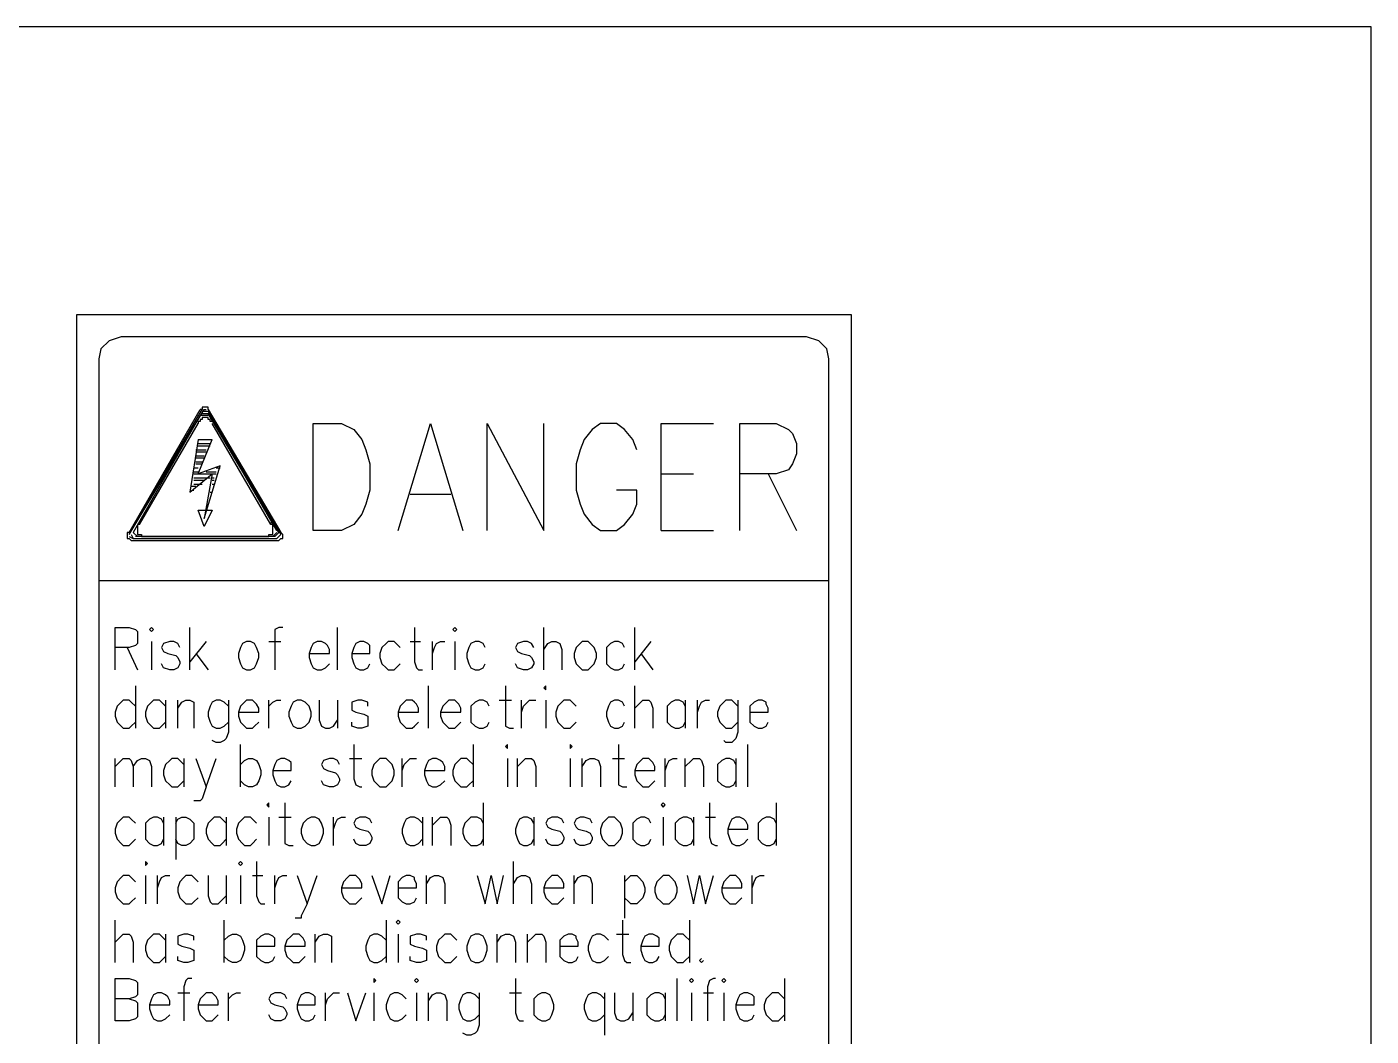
# Model space of a CAD drawing. Header units: millimetres. Extents: x 112 to 1408, y 148 to 1021.
# Drawn here: x 588.8 to 649.5, y 321.4 to 367 of the extents above; entities that cross this region are included whole.
import ezdxf

# ---------------------------------------------------------------- set-up
doc = ezdxf.new("R2010")
doc.units = ezdxf.units.MM
doc.layers.get('0').update_dxf_attribs({"color": 5, "lineweight": 30})

msp = doc.modelspace()

# ---------------------------------------------------------------- linework, layer by layer
for p, q in [((649.521, 366.999), (232.521, 366.999)), ((649.521, 234.499), (649.521, 366.999)), ((591.021, 353.999), (626.021, 353.999)), ((591.021, 278.999), (591.021, 353.999)), ((626.021, 353.999), (626.021, 278.999))]:
    msp.add_line(p, q)
for points in [[(591.021, 353.999), (626.021, 353.999)], [(591.021, 278.999), (591.021, 353.999)], [(626.021, 353.999), (626.021, 278.999)], [(593.032, 352.996), (592.484, 352.813), (592.117, 352.449), (592.026, 351.992)], [(624.01, 352.996), (593.032, 352.996)], [(625.015, 351.992), (624.924, 352.449), (624.559, 352.813), (624.01, 352.996)], [(592.026, 351.992), (592.026, 281.008)], [(625.015, 281.008), (625.015, 351.992)], [(593.398, 344.055), (596.778, 349.712)], [(593.398, 344.055), (596.687, 349.712)], [(593.398, 344.146), (596.596, 349.712)], [(596.596, 349.438), (593.58, 344.146)], [(597.144, 349.164), (597.053, 349.164), (597.053, 349.255), (596.961, 349.255), (596.961, 349.347), (596.87, 349.347), (596.778, 349.347), (596.687, 349.347), (596.687, 349.255), (596.596, 349.255), (596.596, 349.164), (596.504, 349.164), (596.504, 349.073)], [(596.687, 349.803), (596.687, 349.712), (596.596, 349.712)], [(596.961, 349.438), (596.596, 349.438)], [(596.961, 349.712), (596.961, 349.803), (596.87, 349.803), (596.778, 349.803), (596.687, 349.803)], [(596.961, 349.62), (596.687, 349.62)], [(596.687, 349.529), (596.961, 349.529)], [(596.778, 349.712), (596.87, 349.712)], [(596.961, 349.712), (600.251, 344.146)], [(596.961, 349.62), (600.251, 344.055)], [(600.159, 344.146), (596.961, 349.529)], [(600.068, 344.238), (597.053, 349.438)], [(593.855, 344.511), (596.504, 349.073)], [(599.794, 344.511), (597.144, 349.073)], [(601.713, 344.238), (601.713, 349.073), (602.992, 349.073), (603.54, 348.799), (603.906, 348.343), (604.088, 347.887), (604.271, 347.248), (604.271, 346.062), (604.088, 345.424), (603.906, 344.967), (603.54, 344.511), (602.992, 344.238), (601.713, 344.238), (601.713, 344.238)], [(605.55, 344.238), (607.012, 349.073), (608.476, 344.238)], [(609.572, 344.238), (609.572, 349.073), (612.13, 344.238), (612.13, 349.073)], [(616.334, 347.887), (616.151, 348.343), (615.785, 348.799), (615.42, 349.073), (614.689, 349.073), (614.323, 348.799), (613.958, 348.343), (613.775, 347.887), (613.592, 347.248), (613.592, 346.062), (613.775, 345.424), (613.958, 344.967), (614.323, 344.511), (614.689, 344.238), (615.42, 344.238), (615.785, 344.511), (616.151, 344.967), (616.334, 345.424), (616.334, 346.062), (615.42, 346.062)], [(617.43, 344.238), (617.43, 349.073), (619.806, 349.073)], [(620.994, 344.238), (620.994, 349.073), (622.64, 349.073), (623.188, 348.799), (623.371, 348.617), (623.553, 348.161), (623.553, 347.704), (623.371, 347.248), (623.188, 346.975), (622.64, 346.792), (620.994, 346.792)], [(596.504, 348.343), (596.139, 345.971), (597.144, 346.792), (596.778, 344.785), (597.509, 347.157), (596.504, 346.792), (597.144, 348.343)], [(596.504, 348.343), (597.144, 348.343)], [(596.504, 348.161), (597.053, 348.161)], [(596.413, 347.887), (596.87, 347.887)], [(596.413, 347.796), (596.87, 347.796)], [(596.413, 347.613), (596.778, 347.613)], [(596.413, 347.522), (596.778, 347.522)], [(596.504, 348.069), (597.053, 348.069)], [(596.322, 347.066), (596.504, 347.066)], [(596.322, 346.883), (596.504, 346.883)], [(596.413, 347.339), (596.687, 347.339)], [(596.413, 347.248), (596.687, 347.248)], [(596.87, 346.883), (597.327, 346.883)], [(597.327, 347.066), (597.509, 347.066)], [(596.322, 346.792), (597.327, 346.792)], [(596.322, 346.61), (597.053, 346.61)], [(596.322, 346.518), (596.778, 346.518)], [(596.322, 346.336), (596.687, 346.336)], [(597.144, 346.61), (597.235, 346.61)], [(597.144, 346.518), (597.235, 346.518)], [(597.144, 346.336), (597.235, 346.336)], [(617.43, 346.792), (618.892, 346.792)], [(622.274, 346.792), (623.553, 344.238)], [(596.23, 346.245), (596.413, 346.245)], [(596.23, 346.062), (596.322, 346.062)], [(597.053, 345.971), (597.144, 345.971)], [(606.098, 345.88), (607.927, 345.88)], [(596.778, 344.42), (596.504, 345.15), (597.144, 345.15), (596.778, 344.42), (596.778, 344.42)], [(593.855, 344.603), (593.855, 344.511), (593.763, 344.511), (593.763, 344.42), (593.763, 344.329), (593.763, 344.238), (593.763, 344.146), (593.763, 344.055), (593.855, 344.055), (593.946, 344.055), (593.946, 343.964), (594.037, 343.964)], [(599.611, 343.964), (599.702, 343.964), (599.702, 344.055), (599.794, 344.055), (599.885, 344.055), (599.885, 344.146), (599.885, 344.238), (599.885, 344.329), (599.885, 344.42), (599.885, 344.511), (599.794, 344.511), (599.794, 344.603)], [(593.398, 344.146), (593.306, 344.146), (593.306, 344.055), (593.306, 343.964), (593.306, 343.873), (593.398, 343.873), (593.489, 343.781), (593.58, 343.781)], [(593.398, 343.964), (593.58, 343.873)], [(593.489, 344.055), (593.58, 343.873)], [(593.58, 344.146), (593.763, 343.964)], [(593.58, 343.873), (600.068, 343.873)], [(599.976, 343.964), (593.672, 343.964)], [(593.946, 343.964), (599.702, 343.964)], [(594.037, 343.964), (594.22, 343.964)], [(599.885, 343.964), (600.068, 344.146)], [(599.976, 343.964), (600.159, 344.146)], [(600.068, 343.873), (600.251, 344.055)], [(600.068, 343.781), (600.159, 343.781), (600.251, 343.873)], [(600.251, 343.873), (600.342, 343.873), (600.342, 343.964), (600.342, 344.055), (600.251, 344.146)], [(617.43, 344.238), (619.806, 344.238)], [(593.58, 343.781), (600.068, 343.781)], [(625.015, 341.957), (592.026, 341.957)], [(592.758, 337.941), (592.758, 339.858), (593.398, 339.858), (593.672, 339.767), (593.763, 339.676), (593.763, 339.494), (593.763, 339.31), (593.763, 339.127), (593.672, 339.036), (593.398, 338.945), (592.758, 338.945)], [(594.311, 339.767), (594.403, 339.676), (594.494, 339.767), (594.403, 339.858), (594.311, 339.767), (594.311, 339.767)], [(596.139, 337.941), (596.139, 339.858)], [(600.342, 339.858), (600.159, 339.858), (599.976, 339.767), (599.976, 339.494), (599.976, 337.941)], [(602.809, 337.941), (602.809, 339.858)], [(606.281, 339.858), (606.281, 338.306), (606.373, 338.032), (606.464, 337.941), (606.647, 337.941)], [(608.019, 339.767), (608.11, 339.676), (608.201, 339.767), (608.11, 339.858), (608.019, 339.767), (608.019, 339.767)], [(612.13, 337.941), (612.13, 339.858)], [(616.242, 337.941), (616.242, 339.858)], [(594.403, 339.218), (594.403, 337.941)], [(595.682, 338.945), (595.591, 339.127), (595.408, 339.218), (595.225, 339.218), (594.951, 339.127), (594.86, 338.945), (594.951, 338.762), (595.134, 338.671), (595.499, 338.58), (595.591, 338.489), (595.682, 338.306), (595.682, 338.215), (595.591, 338.032), (595.408, 337.941), (595.225, 337.941), (594.951, 338.032), (594.86, 338.215)], [(596.87, 339.218), (596.139, 338.306)], [(598.697, 339.218), (598.515, 339.127), (598.423, 338.945), (598.332, 338.671), (598.332, 338.489), (598.423, 338.215), (598.515, 338.032), (598.697, 337.941), (598.88, 337.941), (599.063, 338.032), (599.154, 338.215), (599.246, 338.489), (599.246, 338.671), (599.154, 338.945), (599.063, 339.127), (598.88, 339.218), (598.697, 339.218), (598.697, 339.218)], [(599.702, 339.218), (600.251, 339.218)], [(601.53, 338.671), (602.444, 338.671), (602.444, 338.853), (602.352, 339.036), (602.261, 339.127), (602.078, 339.218), (601.895, 339.218), (601.713, 339.127), (601.621, 338.945), (601.53, 338.671), (601.53, 338.489), (601.621, 338.215), (601.713, 338.032), (601.895, 337.941), (602.078, 337.941), (602.261, 338.032), (602.444, 338.215)], [(603.449, 338.671), (604.271, 338.671), (604.271, 338.853), (604.271, 339.036), (604.18, 339.127), (603.997, 339.218), (603.814, 339.218), (603.631, 339.127), (603.54, 338.945), (603.449, 338.671), (603.449, 338.489), (603.54, 338.215), (603.631, 338.032), (603.814, 337.941), (603.997, 337.941), (604.18, 338.032), (604.271, 338.215)], [(605.642, 338.945), (605.459, 339.127), (605.367, 339.218), (605.093, 339.218), (605.002, 339.127), (604.819, 338.945), (604.728, 338.671), (604.728, 338.489), (604.819, 338.215), (605.002, 338.032), (605.093, 337.941), (605.367, 337.941), (605.459, 338.032), (605.642, 338.215)], [(606.098, 339.218), (606.555, 339.218)], [(607.105, 337.941), (607.105, 339.218)], [(607.105, 338.671), (607.196, 338.945), (607.288, 339.127), (607.47, 339.218), (607.653, 339.218)], [(608.11, 339.218), (608.11, 337.941)], [(609.481, 338.945), (609.389, 339.127), (609.207, 339.218), (609.024, 339.218), (608.841, 339.127), (608.75, 338.945), (608.658, 338.671), (608.658, 338.489), (608.75, 338.215), (608.841, 338.032), (609.024, 337.941), (609.207, 337.941), (609.389, 338.032), (609.481, 338.215)], [(611.674, 338.945), (611.582, 339.127), (611.4, 339.218), (611.217, 339.218), (610.943, 339.127), (610.851, 338.945), (610.943, 338.762), (611.125, 338.671), (611.491, 338.58), (611.582, 338.489), (611.674, 338.306), (611.674, 338.215), (611.582, 338.032), (611.4, 337.941), (611.217, 337.941), (610.943, 338.032), (610.851, 338.215)], [(612.13, 338.853), (612.313, 339.127), (612.496, 339.218), (612.679, 339.218), (612.861, 339.127), (612.953, 338.853), (612.953, 337.941)], [(613.867, 339.218), (613.775, 339.127), (613.592, 338.945), (613.501, 338.671), (613.501, 338.489), (613.592, 338.215), (613.775, 338.032), (613.867, 337.941), (614.141, 337.941), (614.232, 338.032), (614.415, 338.215), (614.506, 338.489), (614.506, 338.671), (614.415, 338.945), (614.232, 339.127), (614.141, 339.218), (613.867, 339.218), (613.867, 339.218)], [(615.785, 338.945), (615.694, 339.127), (615.511, 339.218), (615.329, 339.218), (615.146, 339.127), (614.963, 338.945), (614.963, 338.671), (614.963, 338.489), (614.963, 338.215), (615.146, 338.032), (615.329, 337.941), (615.511, 337.941), (615.694, 338.032), (615.785, 338.215)], [(616.973, 339.218), (616.242, 338.306)], [(593.306, 338.945), (593.763, 337.941)], [(596.413, 338.671), (596.961, 337.941)], [(616.516, 338.671), (617.065, 337.941)], [(593.672, 337.211), (593.672, 335.295)], [(606.921, 335.295), (606.921, 337.211)], [(610.394, 337.211), (610.394, 335.66), (610.394, 335.387), (610.577, 335.295), (610.76, 335.295)], [(612.13, 337.12), (612.222, 337.029), (612.222, 337.12), (612.222, 337.211), (612.13, 337.12), (612.13, 337.12)], [(616.242, 335.295), (616.242, 337.211)], [(593.672, 336.299), (593.489, 336.481), (593.398, 336.573), (593.124, 336.573), (593.032, 336.481), (592.849, 336.299), (592.758, 336.025), (592.758, 335.843), (592.849, 335.569), (593.032, 335.387), (593.124, 335.295), (593.398, 335.295), (593.489, 335.387), (593.672, 335.569)], [(595.042, 336.299), (594.86, 336.481), (594.768, 336.573), (594.494, 336.573), (594.403, 336.481), (594.22, 336.299), (594.129, 336.025), (594.129, 335.843), (594.22, 335.569), (594.403, 335.387), (594.494, 335.295), (594.768, 335.295), (594.86, 335.387), (595.042, 335.569)], [(595.042, 336.573), (595.042, 335.295)], [(595.591, 335.295), (595.591, 336.573)], [(595.591, 336.208), (595.773, 336.481), (595.956, 336.573), (596.139, 336.573), (596.322, 336.481), (596.322, 336.208), (596.322, 335.295)], [(597.875, 336.299), (597.692, 336.481), (597.509, 336.573), (597.327, 336.573), (597.144, 336.481), (597.053, 336.299), (596.961, 336.025), (596.961, 335.843), (597.053, 335.569), (597.144, 335.387), (597.327, 335.295), (597.509, 335.295), (597.692, 335.387), (597.875, 335.569)], [(597.875, 336.573), (597.875, 335.113), (597.784, 334.839), (597.692, 334.748), (597.509, 334.657), (597.327, 334.657), (597.144, 334.748)], [(598.332, 336.025), (599.246, 336.025), (599.246, 336.208), (599.154, 336.39), (599.063, 336.481), (598.971, 336.573), (598.697, 336.573), (598.606, 336.481), (598.423, 336.299), (598.332, 336.025), (598.332, 335.843), (598.423, 335.569), (598.606, 335.387), (598.697, 335.295), (598.971, 335.295), (599.063, 335.387), (599.246, 335.569)], [(599.702, 335.295), (599.702, 336.573)], [(599.702, 336.025), (599.702, 336.299), (599.885, 336.481), (600.068, 336.573), (600.251, 336.573)], [(600.982, 336.573), (600.799, 336.481), (600.707, 336.299), (600.616, 336.025), (600.616, 335.843), (600.707, 335.569), (600.799, 335.387), (600.982, 335.295), (601.164, 335.295), (601.347, 335.387), (601.53, 335.569), (601.621, 335.843), (601.621, 336.025), (601.53, 336.299), (601.347, 336.481), (601.164, 336.573), (600.982, 336.573), (600.982, 336.573)], [(601.987, 336.573), (601.987, 335.66), (602.078, 335.387), (602.261, 335.295), (602.444, 335.295), (602.626, 335.387), (602.809, 335.66)], [(602.809, 336.573), (602.809, 335.295)], [(604.18, 336.299), (604.18, 336.481), (603.906, 336.573), (603.723, 336.573), (603.449, 336.481), (603.449, 336.299), (603.449, 336.117), (603.631, 336.025), (603.997, 335.934), (604.18, 335.843), (604.18, 335.66), (604.18, 335.569), (604.18, 335.387), (603.906, 335.295), (603.723, 335.295), (603.449, 335.387), (603.449, 335.569)], [(605.55, 336.025), (606.464, 336.025), (606.464, 336.208), (606.373, 336.39), (606.281, 336.481), (606.19, 336.573), (605.916, 336.573), (605.824, 336.481), (605.642, 336.299), (605.55, 336.025), (605.55, 335.843), (605.642, 335.569), (605.824, 335.387), (605.916, 335.295), (606.19, 335.295), (606.281, 335.387), (606.464, 335.569)], [(607.47, 336.025), (608.384, 336.025), (608.384, 336.208), (608.293, 336.39), (608.201, 336.481), (608.11, 336.573), (607.836, 336.573), (607.745, 336.481), (607.562, 336.299), (607.47, 336.025), (607.47, 335.843), (607.562, 335.569), (607.745, 335.387), (607.836, 335.295), (608.11, 335.295), (608.201, 335.387), (608.384, 335.569)], [(609.663, 336.299), (609.572, 336.481), (609.389, 336.573), (609.207, 336.573), (609.024, 336.481), (608.841, 336.299), (608.841, 336.025), (608.841, 335.843), (608.841, 335.569), (609.024, 335.387), (609.207, 335.295), (609.389, 335.295), (609.572, 335.387), (609.663, 335.569)], [(610.12, 336.573), (610.669, 336.573)], [(611.125, 335.295), (611.125, 336.573)], [(611.125, 336.025), (611.217, 336.299), (611.4, 336.481), (611.491, 336.573), (611.765, 336.573)], [(612.222, 336.573), (612.222, 335.295)], [(613.592, 336.299), (613.41, 336.481), (613.318, 336.573), (613.044, 336.573), (612.953, 336.481), (612.77, 336.299), (612.679, 336.025), (612.679, 335.843), (612.77, 335.569), (612.953, 335.387), (613.044, 335.295), (613.318, 335.295), (613.41, 335.387), (613.592, 335.569)], [(615.785, 336.299), (615.694, 336.481), (615.511, 336.573), (615.329, 336.573), (615.146, 336.481), (615.054, 336.299), (614.963, 336.025), (614.963, 335.843), (615.054, 335.569), (615.146, 335.387), (615.329, 335.295), (615.511, 335.295), (615.694, 335.387), (615.785, 335.569)], [(616.242, 336.208), (616.516, 336.481), (616.608, 336.573), (616.882, 336.573), (616.973, 336.481), (617.065, 336.208), (617.065, 335.295)], [(618.527, 336.299), (618.435, 336.481), (618.252, 336.573), (618.07, 336.573), (617.887, 336.481), (617.704, 336.299), (617.704, 336.025), (617.704, 335.843), (617.704, 335.569), (617.887, 335.387), (618.07, 335.295), (618.252, 335.295), (618.435, 335.387), (618.527, 335.569)], [(618.527, 336.573), (618.527, 335.295)], [(619.075, 335.295), (619.075, 336.573)], [(619.075, 336.025), (619.166, 336.299), (619.258, 336.481), (619.44, 336.573), (619.623, 336.573)], [(620.902, 336.299), (620.72, 336.481), (620.628, 336.573), (620.354, 336.573), (620.263, 336.481), (620.08, 336.299), (619.989, 336.025), (619.989, 335.843), (620.08, 335.569), (620.263, 335.387), (620.354, 335.295), (620.628, 335.295), (620.72, 335.387), (620.902, 335.569)], [(620.902, 336.573), (620.902, 335.113), (620.811, 334.839), (620.72, 334.748), (620.628, 334.657), (620.354, 334.657), (620.263, 334.748)], [(621.45, 336.025), (622.274, 336.025), (622.274, 336.208), (622.183, 336.39), (622.183, 336.481), (622, 336.573), (621.816, 336.573), (621.633, 336.481), (621.45, 336.299), (621.45, 336.025), (621.45, 335.843), (621.45, 335.569), (621.633, 335.387), (621.816, 335.295), (622, 335.295), (622.183, 335.387), (622.274, 335.569)], [(598.423, 332.65), (598.423, 334.566)], [(603.54, 334.566), (603.54, 333.015), (603.631, 332.741), (603.814, 332.65), (603.906, 332.65)], [(608.932, 334.566), (608.932, 332.65)], [(610.394, 334.474), (610.486, 334.383), (610.486, 334.474), (610.486, 334.566), (610.394, 334.474), (610.394, 334.474)], [(613.318, 334.474), (613.318, 334.383), (613.41, 334.474), (613.318, 334.566), (613.318, 334.474), (613.318, 334.474)], [(615.511, 334.566), (615.511, 333.015), (615.511, 332.741), (615.694, 332.65), (615.877, 332.65)], [(621.359, 332.65), (621.359, 334.566)], [(592.758, 332.65), (592.758, 333.927)], [(592.758, 333.562), (593.032, 333.836), (593.124, 333.927), (593.398, 333.927), (593.489, 333.836), (593.58, 333.562), (593.58, 332.65)], [(593.58, 333.562), (593.763, 333.836), (593.946, 333.927), (594.129, 333.927), (594.311, 333.836), (594.403, 333.562), (594.403, 332.65)], [(595.865, 333.653), (595.682, 333.836), (595.591, 333.927), (595.316, 333.927), (595.225, 333.836), (595.042, 333.653), (594.951, 333.38), (594.951, 333.197), (595.042, 332.923), (595.225, 332.741), (595.316, 332.65), (595.591, 332.65), (595.682, 332.741), (595.865, 332.923)], [(595.865, 333.927), (595.865, 332.65)], [(596.413, 333.927), (596.87, 332.65), (597.327, 333.927)], [(598.423, 333.653), (598.606, 333.836), (598.789, 333.927), (598.971, 333.927), (599.154, 333.836), (599.246, 333.653), (599.337, 333.38), (599.337, 333.197), (599.246, 332.923), (599.154, 332.741), (598.971, 332.65), (598.789, 332.65), (598.606, 332.741), (598.423, 332.923)], [(599.885, 333.38), (600.707, 333.38), (600.707, 333.562), (600.707, 333.744), (600.616, 333.836), (600.433, 333.927), (600.251, 333.927), (600.068, 333.836), (599.976, 333.653), (599.885, 333.38), (599.885, 333.197), (599.976, 332.923), (600.068, 332.741), (600.251, 332.65), (600.433, 332.65), (600.616, 332.741), (600.707, 332.923)], [(602.9, 333.653), (602.809, 333.836), (602.626, 333.927), (602.444, 333.927), (602.169, 333.836), (602.078, 333.653), (602.169, 333.471), (602.352, 333.38), (602.718, 333.288), (602.809, 333.197), (602.9, 333.015), (602.9, 332.923), (602.809, 332.741), (602.626, 332.65), (602.444, 332.65), (602.169, 332.741), (602.078, 332.923)], [(603.357, 333.927), (603.906, 333.927)], [(604.728, 333.927), (604.636, 333.836), (604.454, 333.653), (604.362, 333.38), (604.362, 333.197), (604.454, 332.923), (604.636, 332.741), (604.728, 332.65), (605.002, 332.65), (605.093, 332.741), (605.276, 332.923), (605.367, 333.197), (605.367, 333.38), (605.276, 333.653), (605.093, 333.836), (605.002, 333.927), (604.728, 333.927), (604.728, 333.927)], [(605.733, 332.65), (605.733, 333.927)], [(605.733, 333.38), (605.824, 333.653), (606.007, 333.836), (606.098, 333.927), (606.373, 333.927)], [(606.738, 333.38), (607.653, 333.38), (607.653, 333.562), (607.562, 333.744), (607.47, 333.836), (607.288, 333.927), (607.105, 333.927), (606.921, 333.836), (606.829, 333.653), (606.738, 333.38), (606.738, 333.197), (606.829, 332.923), (606.921, 332.741), (607.105, 332.65), (607.288, 332.65), (607.47, 332.741), (607.653, 332.923)], [(608.932, 333.653), (608.75, 333.836), (608.658, 333.927), (608.384, 333.927), (608.293, 333.836), (608.11, 333.653), (608.019, 333.38), (608.019, 333.197), (608.11, 332.923), (608.293, 332.741), (608.384, 332.65), (608.658, 332.65), (608.75, 332.741), (608.932, 332.923)], [(610.486, 333.927), (610.486, 332.65)], [(610.943, 332.65), (610.943, 333.927)], [(610.943, 333.562), (611.217, 333.836), (611.308, 333.927), (611.582, 333.927), (611.674, 333.836), (611.765, 333.562), (611.765, 332.65)], [(613.318, 333.927), (613.318, 332.65)], [(613.867, 332.65), (613.867, 333.927)], [(613.867, 333.562), (614.049, 333.836), (614.232, 333.927), (614.415, 333.927), (614.598, 333.836), (614.689, 333.562), (614.689, 332.65)], [(615.237, 333.927), (615.785, 333.927)], [(616.242, 333.38), (617.156, 333.38), (617.156, 333.562), (617.065, 333.744), (616.973, 333.836), (616.882, 333.927), (616.608, 333.927), (616.516, 333.836), (616.334, 333.653), (616.242, 333.38), (616.242, 333.197), (616.334, 332.923), (616.516, 332.741), (616.608, 332.65), (616.882, 332.65), (616.973, 332.741), (617.156, 332.923)], [(617.613, 332.65), (617.613, 333.927)], [(617.613, 333.38), (617.704, 333.653), (617.796, 333.836), (617.978, 333.927), (618.161, 333.927)], [(618.527, 332.65), (618.527, 333.927)], [(618.527, 333.562), (618.801, 333.836), (618.892, 333.927), (619.166, 333.927), (619.258, 333.836), (619.349, 333.562), (619.349, 332.65)], [(620.811, 333.653), (620.72, 333.836), (620.537, 333.927), (620.354, 333.927), (620.171, 333.836), (619.989, 333.653), (619.989, 333.38), (619.989, 333.197), (619.989, 332.923), (620.171, 332.741), (620.354, 332.65), (620.537, 332.65), (620.72, 332.741), (620.811, 332.923)], [(620.811, 333.927), (620.811, 332.65)], [(596.87, 332.65), (596.687, 332.102), (596.596, 332.011), (596.322, 332.011)], [(599.611, 331.829), (599.702, 331.737), (599.702, 331.829), (599.702, 331.92), (599.611, 331.829), (599.611, 331.829)], [(600.433, 331.92), (600.433, 330.369), (600.433, 330.095), (600.616, 330.004), (600.799, 330.004)], [(609.389, 331.92), (609.389, 330.004)], [(617.43, 331.829), (617.521, 331.737), (617.613, 331.829), (617.521, 331.92), (617.43, 331.829), (617.43, 331.829)], [(619.623, 331.92), (619.623, 330.369), (619.714, 330.095), (619.897, 330.004), (619.989, 330.004)], [(622.64, 331.92), (622.64, 330.004)], [(593.672, 331.008), (593.489, 331.19), (593.398, 331.281), (593.124, 331.281), (593.032, 331.19), (592.849, 331.008), (592.758, 330.734), (592.758, 330.551), (592.849, 330.278), (593.032, 330.095), (593.124, 330.004), (593.398, 330.004), (593.489, 330.095), (593.672, 330.278)], [(594.951, 331.008), (594.86, 331.19), (594.677, 331.281), (594.494, 331.281), (594.311, 331.19), (594.129, 331.008), (594.129, 330.734), (594.129, 330.551), (594.129, 330.278), (594.311, 330.095), (594.494, 330.004), (594.677, 330.004), (594.86, 330.095), (594.951, 330.278)], [(594.951, 331.281), (594.951, 330.004)], [(595.499, 331.281), (595.499, 329.365)], [(595.499, 331.008), (595.591, 331.19), (595.773, 331.281), (595.956, 331.281), (596.139, 331.19), (596.322, 331.008), (596.322, 330.734), (596.322, 330.551), (596.322, 330.278), (596.139, 330.095), (595.956, 330.004), (595.773, 330.004), (595.591, 330.095), (595.499, 330.278)], [(597.784, 331.008), (597.601, 331.19), (597.509, 331.281), (597.235, 331.281), (597.144, 331.19), (596.961, 331.008), (596.87, 330.734), (596.87, 330.551), (596.961, 330.278), (597.144, 330.095), (597.235, 330.004), (597.509, 330.004), (597.601, 330.095), (597.784, 330.278)], [(597.784, 331.281), (597.784, 330.004)], [(599.154, 331.008), (598.971, 331.19), (598.88, 331.281), (598.606, 331.281), (598.515, 331.19), (598.332, 331.008), (598.24, 330.734), (598.24, 330.551), (598.332, 330.278), (598.515, 330.095), (598.606, 330.004), (598.88, 330.004), (598.971, 330.095), (599.154, 330.278)], [(599.702, 331.281), (599.702, 330.004)], [(600.159, 331.281), (600.707, 331.281)], [(601.621, 331.281), (601.438, 331.19), (601.256, 331.008), (601.164, 330.734), (601.164, 330.551), (601.256, 330.278), (601.438, 330.095), (601.621, 330.004), (601.804, 330.004), (601.987, 330.095), (602.078, 330.278), (602.169, 330.551), (602.169, 330.734), (602.078, 331.008), (601.987, 331.19), (601.804, 331.281), (601.621, 331.281), (601.621, 331.281)], [(602.626, 330.004), (602.626, 331.281)], [(602.626, 330.734), (602.718, 331.008), (602.809, 331.19), (602.992, 331.281), (603.175, 331.281)], [(604.362, 331.008), (604.271, 331.19), (604.088, 331.281), (603.814, 331.281), (603.631, 331.19), (603.54, 331.008), (603.631, 330.825), (603.814, 330.734), (604.18, 330.643), (604.271, 330.551), (604.362, 330.369), (604.362, 330.278), (604.271, 330.095), (604.088, 330.004), (603.814, 330.004), (603.631, 330.095), (603.54, 330.278)], [(606.647, 331.008), (606.464, 331.19), (606.281, 331.281), (606.098, 331.281), (605.916, 331.19), (605.824, 331.008), (605.733, 330.734), (605.733, 330.551), (605.824, 330.278), (605.916, 330.095), (606.098, 330.004), (606.281, 330.004), (606.464, 330.095), (606.647, 330.278)], [(606.647, 331.281), (606.647, 330.004)], [(607.105, 330.004), (607.105, 331.281)], [(607.105, 330.916), (607.379, 331.19), (607.47, 331.281), (607.745, 331.281), (607.836, 331.19), (607.927, 330.916), (607.927, 330.004)], [(609.389, 331.008), (609.298, 331.19), (609.115, 331.281), (608.841, 331.281), (608.75, 331.19), (608.567, 331.008), (608.476, 330.734), (608.476, 330.551), (608.567, 330.278), (608.75, 330.095), (608.841, 330.004), (609.115, 330.004), (609.298, 330.095), (609.389, 330.278)], [(611.674, 331.008), (611.582, 331.19), (611.4, 331.281), (611.217, 331.281), (611.034, 331.19), (610.943, 331.008), (610.851, 330.734), (610.851, 330.551), (610.943, 330.278), (611.034, 330.095), (611.217, 330.004), (611.4, 330.004), (611.582, 330.095), (611.674, 330.278)], [(611.674, 331.281), (611.674, 330.004)], [(613.044, 331.008), (612.953, 331.19), (612.77, 331.281), (612.496, 331.281), (612.313, 331.19), (612.222, 331.008), (612.313, 330.825), (612.496, 330.734), (612.861, 330.643), (612.953, 330.551), (613.044, 330.369), (613.044, 330.278), (612.953, 330.095), (612.77, 330.004), (612.496, 330.004), (612.313, 330.095), (612.222, 330.278)], [(614.323, 331.008), (614.232, 331.19), (613.958, 331.281), (613.775, 331.281), (613.592, 331.19), (613.501, 331.008), (613.592, 330.825), (613.684, 330.734), (614.049, 330.643), (614.232, 330.551), (614.323, 330.369), (614.323, 330.278), (614.232, 330.095), (613.958, 330.004), (613.775, 330.004), (613.592, 330.095), (613.501, 330.278)], [(615.054, 331.281), (614.963, 331.19), (614.78, 331.008), (614.689, 330.734), (614.689, 330.551), (614.78, 330.278), (614.963, 330.095), (615.054, 330.004), (615.329, 330.004), (615.42, 330.095), (615.603, 330.278), (615.694, 330.551), (615.694, 330.734), (615.603, 331.008), (615.42, 331.19), (615.329, 331.281), (615.054, 331.281), (615.054, 331.281)], [(616.973, 331.008), (616.882, 331.19), (616.699, 331.281), (616.516, 331.281), (616.334, 331.19), (616.151, 331.008), (616.151, 330.734), (616.151, 330.551), (616.151, 330.278), (616.334, 330.095), (616.516, 330.004), (616.699, 330.004), (616.882, 330.095), (616.973, 330.278)], [(617.521, 331.281), (617.521, 330.004)], [(618.892, 331.008), (618.801, 331.19), (618.618, 331.281), (618.435, 331.281), (618.252, 331.19), (618.07, 331.008), (618.07, 330.734), (618.07, 330.551), (618.07, 330.278), (618.252, 330.095), (618.435, 330.004), (618.618, 330.004), (618.801, 330.095), (618.892, 330.278)], [(618.892, 331.281), (618.892, 330.004)], [(619.44, 331.281), (619.897, 331.281)], [(620.445, 330.734), (621.359, 330.734), (621.359, 330.916), (621.268, 331.099), (621.176, 331.19), (620.994, 331.281), (620.811, 331.281), (620.628, 331.19), (620.537, 331.008), (620.445, 330.734), (620.445, 330.551), (620.537, 330.278), (620.628, 330.095), (620.811, 330.004), (620.994, 330.004), (621.176, 330.095), (621.359, 330.278)], [(622.64, 331.008), (622.548, 331.19), (622.366, 331.281), (622.183, 331.281), (622, 331.19), (621.816, 331.008), (621.816, 330.734), (621.816, 330.551), (621.816, 330.278), (622, 330.095), (622.183, 330.004), (622.366, 330.004), (622.548, 330.095), (622.64, 330.278)], [(594.129, 329.183), (594.129, 329.092), (594.22, 329.183), (594.129, 329.274), (594.129, 329.183), (594.129, 329.183)], [(598.332, 329.183), (598.423, 329.092), (598.515, 329.183), (598.423, 329.274), (598.332, 329.183), (598.332, 329.183)], [(599.154, 329.274), (599.154, 327.723), (599.246, 327.449), (599.337, 327.358), (599.52, 327.358)], [(610.76, 327.358), (610.76, 329.274)], [(593.672, 328.362), (593.489, 328.544), (593.398, 328.635), (593.124, 328.635), (593.032, 328.544), (592.849, 328.362), (592.758, 328.088), (592.758, 327.906), (592.849, 327.632), (593.032, 327.449), (593.124, 327.358), (593.398, 327.358), (593.489, 327.449), (593.672, 327.632)], [(594.129, 328.635), (594.129, 327.358)], [(594.677, 327.358), (594.677, 328.635)], [(594.677, 328.088), (594.768, 328.362), (594.86, 328.544), (595.042, 328.635), (595.225, 328.635)], [(596.504, 328.362), (596.322, 328.544), (596.23, 328.635), (595.956, 328.635), (595.865, 328.544), (595.682, 328.362), (595.591, 328.088), (595.591, 327.906), (595.682, 327.632), (595.865, 327.449), (595.956, 327.358), (596.23, 327.358), (596.322, 327.449), (596.504, 327.632)], [(596.961, 328.635), (596.961, 327.723), (597.053, 327.449), (597.144, 327.358), (597.418, 327.358), (597.509, 327.449), (597.784, 327.723)], [(597.784, 328.635), (597.784, 327.358)], [(598.423, 328.635), (598.423, 327.358)], [(598.971, 328.635), (599.428, 328.635)], [(599.976, 327.358), (599.976, 328.635)], [(599.976, 328.088), (600.068, 328.362), (600.159, 328.544), (600.342, 328.635), (600.525, 328.635)], [(600.982, 328.635), (601.438, 327.358), (601.895, 328.635)], [(602.992, 328.088), (603.906, 328.088), (603.906, 328.271), (603.814, 328.453), (603.723, 328.544), (603.631, 328.635), (603.357, 328.635), (603.266, 328.544), (603.083, 328.362), (602.992, 328.088), (602.992, 327.906), (603.083, 327.632), (603.266, 327.449), (603.357, 327.358), (603.631, 327.358), (603.723, 327.449), (603.906, 327.632)], [(604.362, 328.635), (604.819, 327.358), (605.185, 328.635)], [(605.55, 328.088), (606.373, 328.088), (606.373, 328.271), (606.281, 328.453), (606.281, 328.544), (606.098, 328.635), (605.916, 328.635), (605.733, 328.544), (605.55, 328.362), (605.55, 328.088), (605.55, 327.906), (605.55, 327.632), (605.733, 327.449), (605.916, 327.358), (606.098, 327.358), (606.281, 327.449), (606.373, 327.632)], [(606.829, 327.358), (606.829, 328.635)], [(606.829, 328.271), (607.012, 328.544), (607.196, 328.635), (607.379, 328.635), (607.562, 328.544), (607.653, 328.271), (607.653, 327.358)], [(609.115, 328.635), (609.481, 327.358), (609.755, 328.635), (610.029, 327.358), (610.303, 328.635)], [(610.76, 328.271), (610.943, 328.544), (611.125, 328.635), (611.308, 328.635), (611.491, 328.544), (611.582, 328.271), (611.582, 327.358)], [(612.13, 328.088), (613.044, 328.088), (613.044, 328.271), (612.953, 328.453), (612.861, 328.544), (612.77, 328.635), (612.496, 328.635), (612.405, 328.544), (612.222, 328.362), (612.13, 328.088), (612.13, 327.906), (612.222, 327.632), (612.405, 327.449), (612.496, 327.358), (612.77, 327.358), (612.861, 327.449), (613.044, 327.632)], [(613.501, 327.358), (613.501, 328.635)], [(613.501, 328.271), (613.684, 328.544), (613.867, 328.635), (614.049, 328.635), (614.232, 328.544), (614.323, 328.271), (614.323, 327.358)], [(615.785, 328.635), (615.785, 326.72)], [(615.785, 328.362), (615.968, 328.544), (616.06, 328.635), (616.334, 328.635), (616.425, 328.544), (616.608, 328.362), (616.699, 328.088), (616.699, 327.906), (616.608, 327.632), (616.425, 327.449), (616.334, 327.358), (616.06, 327.358), (615.968, 327.449), (615.785, 327.632)], [(617.521, 328.635), (617.43, 328.544), (617.247, 328.362), (617.156, 328.088), (617.156, 327.906), (617.247, 327.632), (617.43, 327.449), (617.521, 327.358), (617.796, 327.358), (617.887, 327.449), (618.07, 327.632), (618.161, 327.906), (618.161, 328.088), (618.07, 328.362), (617.887, 328.544), (617.796, 328.635), (617.521, 328.635), (617.521, 328.635)], [(618.618, 328.635), (618.892, 327.358), (619.166, 328.635), (619.44, 327.358), (619.806, 328.635)], [(620.171, 328.088), (621.085, 328.088), (621.085, 328.271), (620.994, 328.453), (620.902, 328.544), (620.811, 328.635), (620.537, 328.635), (620.445, 328.544), (620.263, 328.362), (620.171, 328.088), (620.171, 327.906), (620.263, 327.632), (620.445, 327.449), (620.537, 327.358), (620.811, 327.358), (620.902, 327.449), (621.085, 327.632)], [(621.542, 327.358), (621.542, 328.635)], [(621.542, 328.088), (621.633, 328.362), (621.725, 328.544), (621.907, 328.635), (622.092, 328.635)], [(601.438, 327.358), (601.164, 326.811), (601.164, 326.72), (600.89, 326.72)], [(592.758, 324.712), (592.758, 326.628)], [(597.692, 324.712), (597.692, 326.628)], [(605.002, 326.628), (605.002, 324.712)], [(605.459, 326.537), (605.55, 326.446), (605.642, 326.537), (605.55, 326.628), (605.459, 326.537), (605.459, 326.537)], [(615.694, 326.628), (615.694, 325.077), (615.785, 324.804), (615.877, 324.712), (616.06, 324.712)], [(618.709, 326.628), (618.709, 324.712)], [(592.758, 325.625), (593.032, 325.899), (593.124, 325.99), (593.398, 325.99), (593.489, 325.899), (593.58, 325.625), (593.58, 324.712)], [(595.042, 325.716), (594.86, 325.899), (594.768, 325.99), (594.494, 325.99), (594.403, 325.899), (594.22, 325.716), (594.129, 325.442), (594.129, 325.26), (594.22, 324.986), (594.403, 324.804), (594.494, 324.712), (594.768, 324.712), (594.86, 324.804), (595.042, 324.986)], [(595.042, 325.99), (595.042, 324.712)], [(596.322, 325.716), (596.322, 325.899), (596.047, 325.99), (595.865, 325.99), (595.591, 325.899), (595.591, 325.716), (595.591, 325.534), (595.773, 325.442), (596.139, 325.351), (596.322, 325.26), (596.322, 325.077), (596.322, 324.986), (596.322, 324.804), (596.047, 324.712), (595.865, 324.712), (595.591, 324.804), (595.591, 324.986)], [(597.692, 325.716), (597.875, 325.899), (598.058, 325.99), (598.24, 325.99), (598.423, 325.899), (598.515, 325.716), (598.606, 325.442), (598.606, 325.26), (598.515, 324.986), (598.423, 324.804), (598.24, 324.712), (598.058, 324.712), (597.875, 324.804), (597.692, 324.986)], [(599.154, 325.442), (599.976, 325.442), (599.976, 325.625), (599.976, 325.807), (599.885, 325.899), (599.702, 325.99), (599.52, 325.99), (599.337, 325.899), (599.154, 325.716), (599.154, 325.442), (599.154, 325.26), (599.154, 324.986), (599.337, 324.804), (599.52, 324.712), (599.702, 324.712), (599.885, 324.804), (599.976, 324.986)], [(600.433, 325.442), (601.347, 325.442), (601.347, 325.625), (601.256, 325.807), (601.164, 325.899), (601.073, 325.99), (600.799, 325.99), (600.707, 325.899), (600.525, 325.716), (600.433, 325.442), (600.433, 325.26), (600.525, 324.986), (600.707, 324.804), (600.799, 324.712), (601.073, 324.712), (601.164, 324.804), (601.347, 324.986)], [(601.804, 324.712), (601.804, 325.99)], [(601.804, 325.625), (601.987, 325.899), (602.169, 325.99), (602.352, 325.99), (602.535, 325.899), (602.535, 325.625), (602.535, 324.712)], [(605.002, 325.716), (604.819, 325.899), (604.636, 325.99), (604.454, 325.99), (604.271, 325.899), (604.18, 325.716), (604.088, 325.442), (604.088, 325.26), (604.18, 324.986), (604.271, 324.804), (604.454, 324.712), (604.636, 324.712), (604.819, 324.804), (605.002, 324.986)], [(605.55, 325.99), (605.55, 324.712)], [(606.829, 325.716), (606.829, 325.899), (606.555, 325.99), (606.373, 325.99), (606.098, 325.899), (606.098, 325.716), (606.098, 325.534), (606.281, 325.442), (606.647, 325.351), (606.829, 325.26), (606.829, 325.077), (606.829, 324.986), (606.829, 324.804), (606.555, 324.712), (606.373, 324.712), (606.098, 324.804), (606.098, 324.986)], [(608.201, 325.716), (608.019, 325.899), (607.927, 325.99), (607.653, 325.99), (607.562, 325.899), (607.379, 325.716), (607.288, 325.442), (607.288, 325.26), (607.379, 324.986), (607.562, 324.804), (607.653, 324.712), (607.927, 324.712), (608.019, 324.804), (608.201, 324.986)], [(609.024, 325.99), (608.841, 325.899), (608.75, 325.716), (608.658, 325.442), (608.658, 325.26), (608.75, 324.986), (608.841, 324.804), (609.024, 324.712), (609.207, 324.712), (609.389, 324.804), (609.481, 324.986), (609.572, 325.26), (609.572, 325.442), (609.481, 325.716), (609.389, 325.899), (609.207, 325.99), (609.024, 325.99), (609.024, 325.99)], [(610.029, 324.712), (610.029, 325.99)], [(610.029, 325.625), (610.212, 325.899), (610.394, 325.99), (610.577, 325.99), (610.76, 325.899), (610.851, 325.625), (610.851, 324.712)], [(611.4, 324.712), (611.4, 325.99)], [(611.4, 325.625), (611.674, 325.899), (611.765, 325.99), (612.039, 325.99), (612.13, 325.899), (612.222, 325.625), (612.222, 324.712)], [(612.861, 325.442), (613.684, 325.442), (613.684, 325.625), (613.592, 325.807), (613.592, 325.899), (613.41, 325.99), (613.227, 325.99), (613.044, 325.899), (612.861, 325.716), (612.861, 325.442), (612.861, 325.26), (612.861, 324.986), (613.044, 324.804), (613.227, 324.712), (613.41, 324.712), (613.592, 324.804), (613.684, 324.986)], [(615.054, 325.716), (614.872, 325.899), (614.689, 325.99), (614.506, 325.99), (614.323, 325.899), (614.232, 325.716), (614.141, 325.442), (614.141, 325.26), (614.232, 324.986), (614.323, 324.804), (614.506, 324.712), (614.689, 324.712), (614.872, 324.804), (615.054, 324.986)], [(615.42, 325.99), (615.968, 325.99)], [(616.516, 325.442), (617.339, 325.442), (617.339, 325.625), (617.339, 325.807), (617.247, 325.899), (617.065, 325.99), (616.882, 325.99), (616.699, 325.899), (616.608, 325.716), (616.516, 325.442), (616.516, 325.26), (616.608, 324.986), (616.699, 324.804), (616.882, 324.712), (617.065, 324.712), (617.247, 324.804), (617.339, 324.986)], [(618.709, 325.716), (618.527, 325.899), (618.435, 325.99), (618.161, 325.99), (618.07, 325.899), (617.887, 325.716), (617.796, 325.442), (617.796, 325.26), (617.887, 324.986), (618.07, 324.804), (618.161, 324.712), (618.435, 324.712), (618.527, 324.804), (618.709, 324.986)], [(619.258, 324.895), (619.166, 324.804), (619.258, 324.712), (619.349, 324.804)], [(592.758, 322.065), (592.758, 323.981), (593.398, 323.981), (593.672, 323.89), (593.763, 323.799), (593.763, 323.616), (593.763, 323.434), (593.763, 323.251), (593.672, 323.16), (593.398, 323.069), (592.758, 323.069)], [(596.23, 323.981), (596.047, 323.981), (595.956, 323.89), (595.865, 323.616), (595.865, 322.065)], [(604.454, 323.89), (604.454, 323.799), (604.545, 323.89), (604.454, 323.981), (604.454, 323.89), (604.454, 323.89)], [(606.281, 323.89), (606.373, 323.799), (606.464, 323.89), (606.373, 323.981), (606.281, 323.89), (606.281, 323.89)], [(610.851, 323.981), (610.851, 322.43), (610.943, 322.157), (611.034, 322.065), (611.217, 322.065)], [(618.161, 322.065), (618.161, 323.981)], [(618.709, 323.89), (618.801, 323.799), (618.892, 323.89), (618.801, 323.981), (618.709, 323.89), (618.709, 323.89)], [(619.897, 323.981), (619.806, 323.981), (619.623, 323.89), (619.532, 323.616), (619.532, 322.065)], [(620.171, 323.89), (620.263, 323.799), (620.354, 323.89), (620.263, 323.981), (620.171, 323.89), (620.171, 323.89)], [(623.005, 323.981), (623.005, 322.065)], [(594.311, 322.795), (595.225, 322.795), (595.225, 322.978), (595.134, 323.16), (595.042, 323.251), (594.86, 323.343), (594.677, 323.343), (594.494, 323.251), (594.403, 323.069), (594.311, 322.795), (594.311, 322.613), (594.403, 322.339), (594.494, 322.157), (594.677, 322.065), (594.86, 322.065), (595.042, 322.157), (595.225, 322.339)], [(595.591, 323.343), (596.139, 323.343)], [(596.504, 322.795), (597.418, 322.795), (597.418, 322.978), (597.327, 323.16), (597.235, 323.251), (597.144, 323.343), (596.87, 323.343), (596.778, 323.251), (596.596, 323.069), (596.504, 322.795), (596.504, 322.613), (596.596, 322.339), (596.778, 322.157), (596.87, 322.065), (597.144, 322.065), (597.235, 322.157), (597.418, 322.339)], [(597.875, 322.065), (597.875, 323.343)], [(597.875, 322.795), (597.875, 323.069), (598.058, 323.251), (598.24, 323.343), (598.423, 323.343)], [(600.525, 323.069), (600.433, 323.251), (600.251, 323.343), (599.976, 323.343), (599.794, 323.251), (599.702, 323.069), (599.794, 322.886), (599.976, 322.795), (600.342, 322.704), (600.433, 322.613), (600.525, 322.43), (600.525, 322.339), (600.433, 322.157), (600.251, 322.065), (599.976, 322.065), (599.794, 322.157), (599.702, 322.339)], [(600.982, 322.795), (601.804, 322.795), (601.804, 322.978), (601.804, 323.16), (601.713, 323.251), (601.53, 323.343), (601.347, 323.343), (601.164, 323.251), (601.073, 323.069), (600.982, 322.795), (600.982, 322.613), (601.073, 322.339), (601.164, 322.157), (601.347, 322.065), (601.53, 322.065), (601.713, 322.157), (601.804, 322.339)], [(602.261, 322.065), (602.261, 323.343)], [(602.261, 322.795), (602.352, 323.069), (602.535, 323.251), (602.626, 323.343), (602.9, 323.343)], [(603.266, 323.343), (603.631, 322.065), (604.088, 323.343)], [(604.454, 323.343), (604.454, 322.065)], [(605.916, 323.069), (605.733, 323.251), (605.55, 323.343), (605.367, 323.343), (605.185, 323.251), (605.093, 323.069), (605.002, 322.795), (605.002, 322.613), (605.093, 322.339), (605.185, 322.157), (605.367, 322.065), (605.55, 322.065), (605.733, 322.157), (605.916, 322.339)], [(606.373, 323.343), (606.373, 322.065)], [(606.921, 322.065), (606.921, 323.343)], [(606.921, 322.978), (607.105, 323.251), (607.288, 323.343), (607.47, 323.343), (607.653, 323.251), (607.745, 322.978), (607.745, 322.065)], [(609.207, 323.069), (609.024, 323.251), (608.841, 323.343), (608.658, 323.343), (608.476, 323.251), (608.384, 323.069), (608.293, 322.795), (608.293, 322.613), (608.384, 322.339), (608.476, 322.157), (608.658, 322.065), (608.841, 322.065), (609.024, 322.157), (609.207, 322.339)], [(609.207, 323.343), (609.207, 321.883), (609.115, 321.609), (609.024, 321.518), (608.841, 321.427), (608.658, 321.427), (608.476, 321.518)], [(610.577, 323.343), (611.125, 323.343)], [(612.039, 323.343), (611.856, 323.251), (611.674, 323.069), (611.674, 322.795), (611.674, 322.613), (611.674, 322.339), (611.856, 322.157), (612.039, 322.065), (612.222, 322.065), (612.405, 322.157), (612.496, 322.339), (612.587, 322.613), (612.587, 322.795), (612.496, 323.069), (612.405, 323.251), (612.222, 323.343), (612.039, 323.343), (612.039, 323.343)], [(614.872, 323.069), (614.689, 323.251), (614.506, 323.343), (614.323, 323.343), (614.141, 323.251), (614.049, 323.069), (613.958, 322.795), (613.958, 322.613), (614.049, 322.339), (614.141, 322.157), (614.323, 322.065), (614.506, 322.065), (614.689, 322.157), (614.872, 322.339)], [(614.872, 323.343), (614.872, 321.427)], [(615.329, 323.343), (615.329, 322.43), (615.42, 322.157), (615.603, 322.065), (615.785, 322.065), (615.968, 322.157), (616.151, 322.43)], [(616.151, 323.343), (616.151, 322.065)], [(617.613, 323.069), (617.521, 323.251), (617.339, 323.343), (617.156, 323.343), (616.973, 323.251), (616.79, 323.069), (616.79, 322.795), (616.79, 322.613), (616.79, 322.339), (616.973, 322.157), (617.156, 322.065), (617.339, 322.065), (617.521, 322.157), (617.613, 322.339)], [(617.613, 323.343), (617.613, 322.065)], [(618.801, 323.343), (618.801, 322.065)], [(619.349, 323.343), (619.806, 323.343)], [(620.263, 323.343), (620.263, 322.065)], [(620.811, 322.795), (621.633, 322.795), (621.633, 322.978), (621.633, 323.16), (621.542, 323.251), (621.359, 323.343), (621.176, 323.343), (620.994, 323.251), (620.902, 323.069), (620.811, 322.795), (620.811, 322.613), (620.902, 322.339), (620.994, 322.157), (621.176, 322.065), (621.359, 322.065), (621.542, 322.157), (621.633, 322.339)], [(623.005, 323.069), (622.823, 323.251), (622.731, 323.343), (622.457, 323.343), (622.366, 323.251), (622.183, 323.069), (622.092, 322.795), (622.092, 322.613), (622.183, 322.339), (622.366, 322.157), (622.457, 322.065), (622.731, 322.065), (622.823, 322.157), (623.005, 322.339)], [(593.398, 323.069), (593.672, 322.978), (593.763, 322.886), (593.763, 322.704), (593.763, 322.43), (593.763, 322.248), (593.672, 322.157), (593.398, 322.065), (592.758, 322.065)]]:
    msp.add_lwpolyline(points)

doc.saveas('drawing.dxf')
